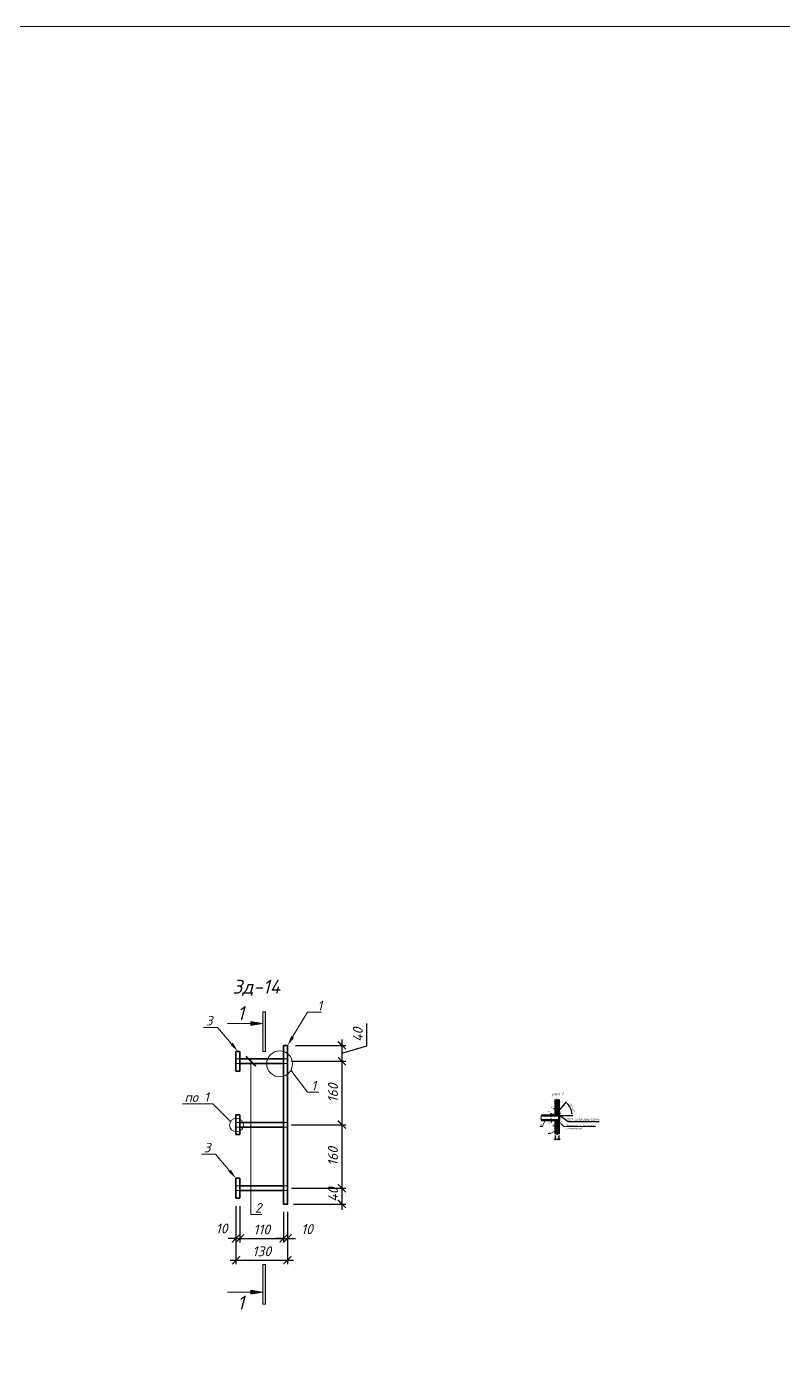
# Model space of a CAD drawing. Header units: millimetres. Extents: x 228418 to 313939, y -168000 to -150000.
# Drawn here: x 235349 to 237257, y -153340 to -150000 of the extents above; entities that cross this region are included whole.
import ezdxf
from ezdxf import colors
from ezdxf.entities.mleader import LeaderData, LeaderLine
from ezdxf.enums import TextEntityAlignment as Align
from ezdxf.math import Vec2, Vec3

# ---------------------------------------------------------------- set-up
doc = ezdxf.new("R2010")
doc.units = ezdxf.units.MM
doc.layers.get('0').update_dxf_attribs({"lineweight": 5})
doc.layers.get('Defpoints').update_dxf_attribs({"color": 1, "lineweight": 0})
for name, color, linetype, lineweight in [('#Dimensions', 7, 'Continuous', 9), ('k_ Арм. Каркасы', 1, 'Continuous', 35), ('k_ Арматура', 3, 'Continuous', 50), ('k_ Размеры', 7, 'Continuous', 15), ('k_ Штриховка', 8, 'Continuous', 5), ('к_Сварка', 132, 'Continuous', 30)]:
    doc.layers.add(name, color=color, linetype=linetype, lineweight=lineweight)
doc.styles.get("Standard").update_dxf_attribs({"font": 'isocpeur.ttf'})
doc.styles.add('STEP PR', font='isocpeui.ttf')
doc.dimstyles.new('100!', dxfattribs={"dimscale": 100, "dimtxt": 2.5, "dimasz": 2, "dimexe": 1, "dimexo": 2, "dimgap": 0.7, "dimtad": 1, "dimdec": 4, "dimlfac": -1, "dimdsep": 46, "dimtxsty": 'Standard', "dimblk": 'ARCHTICK', "dimcen": 2, "dimdle": 1, "dimclrt": 1, "dimadec": 4, "dimazin": 0, "dimtfac": 1, "dimtdec": 4, "dimtofl": 0, "dimtmove": 1, "dimatfit": 3, "dimfxl": 1, "dimtolj": 1, "dimtzin": 0, "dimarcsym": 0})
doc.dimstyles.new('STEP PR', dxfattribs={"dimscale": 10, "dimtxt": 2.5, "dimasz": 2, "dimexe": 1, "dimexo": 2, "dimgap": 1, "dimtad": 1, "dimdec": 4, "dimlfac": -1, "dimtxsty": 'STEP PR', "dimblk": 'ARCHTICK', "dimcen": 2, "dimdle": 1.5, "dimclrt": 1, "dimadec": 0, "dimazin": 0, "dimtfac": 1, "dimtdec": 4, "dimtmove": 1, "dimatfit": 3, "dimldrblk": 'DOTSMALL', "dimfxl": 1, "dimtolj": 1, "dimtzin": 0, "dimarcsym": 0})

# ---------------------------------------------------------------- blocks, each defined once
blk = doc.blocks.new('_None')
blk = doc.blocks.new('_ArchTick')
at = {"color": 0, "linetype": 'ByBlock', "const_width": 0.15}
blk.add_lwpolyline([(-0.5, -0.5), (0.5, 0.5)], dxfattribs=at)
blk = doc.blocks.new('*D21')
at = {"color": 0, "lineweight": -2, "transparency": 16777216}
for p, q in [((236681, -152728.9), (236677, -152728.9)), ((236681, -152739.1), (236681, -152726.9)), ((236681, -152728.9), (236683, -152728.9)), ((236683, -152739.1), (236683, -152726.9)), ((236683, -152728.9), (236687, -152728.9))]:
    blk.add_line(p, q, dxfattribs=at)
at = {"layer": 'Defpoints', "color": 0, "transparency": 16777216}
for p in [(236681, -152743.1), (236683, -152728.9), (236683, -152743.1)]:
    blk.add_point(p, dxfattribs=at)
at = {"color": 0, "lineweight": -2, "transparency": 16777216, "xscale": 4, "yscale": 4, "zscale": 4}
blk.add_blockref('_ArchTick', (236681, -152728.9), dxfattribs=at)
at = {"color": 0, "lineweight": -2, "transparency": 16777216, "xscale": 4, "yscale": 4, "zscale": 4, "rotation": 180}
blk.add_blockref('_ArchTick', (236683, -152728.9), dxfattribs=at)
at = {"color": 1, "transparency": 16777216, "insert": (236672, -152724.1), "char_height": 5, "attachment_point": 5, "style": 'STEP PR'}
blk.add_mtext('\\A1;2', dxfattribs=at)
blk = doc.blocks.new('_DotSmall')
at = {"color": 0, "linetype": 'ByBlock', "const_width": 0.5}
blk.add_lwpolyline([(-0.0625, 0, 1), (0.0625, 0, 1)], format="xyb", close=True, dxfattribs=at)
blk = doc.blocks.new('*D22')
at = {"color": 0, "lineweight": -2, "transparency": 16777216}
for p, q in [((236677, -152743.1), (236669, -152743.1)), ((236677, -152745.1), (236669, -152745.1)), ((236671, -152743.1), (236671, -152739.1)), ((236671, -152743.1), (236671, -152745.1)), ((236671, -152745.1), (236671, -152749.1))]:
    blk.add_line(p, q, dxfattribs=at)
at = {"layer": 'Defpoints', "color": 0, "transparency": 16777216}
for p in [(236671, -152745.1), (236681, -152743.1), (236681, -152745.1)]:
    blk.add_point(p, dxfattribs=at)
at = {"color": 0, "lineweight": -2, "transparency": 16777216, "xscale": 4, "yscale": 4, "zscale": 4}
for p, rotation in [((236671, -152743.1), 270), ((236671, -152745.1), 90)]:
    blk.add_blockref('_ArchTick', p, dxfattribs=dict(at, rotation=rotation))
at = {"color": 1, "transparency": 16777216, "insert": (236665.9, -152736.4), "char_height": 5, "attachment_point": 5, "rotation": 90, "style": 'STEP PR'}
blk.add_mtext('\\A1;2', dxfattribs=at)
blk = doc.blocks.new('*D23')
at = {"color": 0, "lineweight": -2, "transparency": 16777216}
for p, q in [((236681, -152772.6), (236677, -152772.6)), ((236681, -152763.1), (236681, -152774.6)), ((236681, -152772.6), (236683, -152772.6)), ((236683, -152768.6), (236683, -152770.6)), ((236683, -152772.6), (236687, -152772.6))]:
    blk.add_line(p, q, dxfattribs=at)
at = {"layer": 'Defpoints', "color": 0, "transparency": 16777216}
for p in [(236681, -152759.1), (236683, -152772.6), (236683, -152772.6)]:
    blk.add_point(p, dxfattribs=at)
at = {"color": 0, "lineweight": -2, "transparency": 16777216, "xscale": 4, "yscale": 4, "zscale": 4}
blk.add_blockref('_ArchTick', (236681, -152772.6), dxfattribs=at)
at = {"color": 0, "lineweight": -2, "transparency": 16777216, "xscale": 4, "yscale": 4, "zscale": 4, "rotation": 180}
blk.add_blockref('_ArchTick', (236683, -152772.6), dxfattribs=at)
at = {"color": 1, "transparency": 16777216, "insert": (236675.7, -152768.2), "char_height": 5, "attachment_point": 5, "style": 'STEP PR'}
blk.add_mtext('\\A1;2', dxfattribs=at)
blk = doc.blocks.new('*D24')
at = {"color": 0, "lineweight": -2, "transparency": 16777216}
for p, q in [((236671, -152757.1), (236671, -152753.1)), ((236677, -152757.1), (236669, -152757.1)), ((236677, -152759.1), (236669, -152759.1)), ((236671, -152757.1), (236671, -152759.1)), ((236671, -152759.1), (236671, -152763.1))]:
    blk.add_line(p, q, dxfattribs=at)
at = {"layer": 'Defpoints', "color": 0, "transparency": 16777216}
for p in [(236671, -152759.1), (236681, -152757.1), (236681, -152759.1)]:
    blk.add_point(p, dxfattribs=at)
at = {"color": 0, "lineweight": -2, "transparency": 16777216, "xscale": 4, "yscale": 4, "zscale": 4}
for p, rotation in [((236671, -152757.1), 270), ((236671, -152759.1), 90)]:
    blk.add_blockref('_ArchTick', p, dxfattribs=dict(at, rotation=rotation))
at = {"color": 1, "transparency": 16777216, "insert": (236666.2, -152765.5), "char_height": 5, "attachment_point": 5, "rotation": 90, "style": 'STEP PR'}
blk.add_mtext('\\A1;2', dxfattribs=at)
blk = doc.blocks.new('*D25')
at = {"color": 0, "lineweight": -2, "transparency": 16777216}
for p, q in [((236693.6, -152730.5), (236710, -152711)), ((236695, -152745.1), (236725.9, -152745.1))]:
    blk.add_line(p, q, dxfattribs=at)
blk.add_arc((236681.4, -152745.1), 42.5, 5.3892, 44.6108, dxfattribs=at)
at = {"color": 0, "transparency": 16777216}
for points in [[(236711.2, -152715.7), (236712.1, -152714.8), (236708.7, -152712.5)], [(236724.4, -152741.1), (236723, -152741.2), (236723.9, -152745.1)]]:
    blk.add_solid(points, dxfattribs=at)
at = {"layer": 'Defpoints', "color": 0, "transparency": 16777216}
for p in [(236647.1, -152745.1), (236683, -152743.1), (236691, -152733.6), (236691, -152745.1), (236722.1, -152732.9)]:
    blk.add_point(p, dxfattribs=at)
at = {"color": 1, "transparency": 16777216, "insert": (236724, -152725.2), "char_height": 5, "attachment_point": 5, "rotation": 295, "style": 'STEP PR'}
blk.add_mtext('\\A1;50° ±5°', dxfattribs=at)
blk = doc.blocks.new('*U30')
at = {"color": 0, "linetype": 'ByBlock', "lineweight": -2}
for p, q in [((2.75, 0), (3.0625, 1.25)), ((3.0625, 1.25), (3.6875, -1.25)), ((2.75, 0), (0, 0)), ((3.6875, -1.25), (4, 0)), ((6.75, 0), (4, 0))]:
    blk.add_line(p, q, dxfattribs=at)
blk = doc.blocks.new('*U28')
at = {"color": 0, "linetype": 'ByBlock', "lineweight": -2}
for p, q in [((2.75, 0), (3.0625, 1.25)), ((3.0625, 1.25), (3.6875, -1.25)), ((2.75, 0), (0, 0)), ((3.6875, -1.25), (4, 0)), ((6.75, 0), (4, 0))]:
    blk.add_line(p, q, dxfattribs=at)
blk = doc.blocks.new('*D29')
at = {"color": 0, "lineweight": -2, "transparency": 16777216}
for p, q in [((236678, -152805.2), (236694, -152805.2)), ((236681, -152795.9), (236681, -152807.2)), ((236691, -152795.9), (236691, -152807.2))]:
    blk.add_line(p, q, dxfattribs=at)
at = {"layer": 'Defpoints', "color": 0, "transparency": 16777216}
for p in [(236681, -152791.9), (236691, -152791.9), (236691, -152805.2)]:
    blk.add_point(p, dxfattribs=at)
at = {"color": 0, "lineweight": -2, "transparency": 16777216, "xscale": 4, "yscale": 4, "zscale": 4, "rotation": 180}
blk.add_blockref('_ArchTick', (236681, -152805.2), dxfattribs=at)
at = {"color": 0, "lineweight": -2, "transparency": 16777216, "xscale": 4, "yscale": 4, "zscale": 4}
blk.add_blockref('_ArchTick', (236691, -152805.2), dxfattribs=at)
at = {"color": 1, "transparency": 16777216, "insert": (236686, -152800.7), "char_height": 5, "attachment_point": 5, "style": 'STEP PR'}
blk.add_mtext('\\A1;10', dxfattribs=at)
blk = doc.blocks.new('*D39')
at = {"color": 0, "lineweight": -2, "transparency": 16777216}
for p, q in [((235877, -152973.6), (235877, -153065.2)), ((235887, -152973.6), (235887, -153065.2)), ((235877, -153055.2), (235857, -153055.2)), ((235877, -153055.2), (235887, -153055.2)), ((235887, -153055.2), (235907, -153055.2))]:
    blk.add_line(p, q, dxfattribs=at)
at = {"layer": 'Defpoints', "color": 0, "transparency": 16777216}
for p in [(235877, -152953.6), (235887, -152953.6), (235887, -153055.2)]:
    blk.add_point(p, dxfattribs=at)
at = {"color": 0, "lineweight": -2, "transparency": 16777216, "xscale": 20, "yscale": 20, "zscale": 20}
blk.add_blockref('_ArchTick', (235877, -153055.2), dxfattribs=at)
at = {"color": 0, "lineweight": -2, "transparency": 16777216, "xscale": 20, "yscale": 20, "zscale": 20, "rotation": 180}
blk.add_blockref('_ArchTick', (235887, -153055.2), dxfattribs=at)
at = {"color": 1, "transparency": 16777216, "insert": (235840.9, -153030.3), "char_height": 25, "attachment_point": 5, "style": 'STEP PR'}
blk.add_mtext('\\A1;10', dxfattribs=at)
blk = doc.blocks.new('*D40')
at = {"color": 0, "lineweight": -2, "transparency": 16777216}
for p, q in [((235887, -152973.6), (235887, -153065.2)), ((235997, -152988.6), (235997, -153065.2)), ((235872, -153055.2), (236012, -153055.2))]:
    blk.add_line(p, q, dxfattribs=at)
at = {"layer": 'Defpoints', "color": 0, "transparency": 16777216}
for p in [(235887, -152953.6), (235997, -152968.6), (235997, -153055.2)]:
    blk.add_point(p, dxfattribs=at)
at = {"color": 0, "lineweight": -2, "transparency": 16777216, "xscale": 20, "yscale": 20, "zscale": 20, "rotation": 180}
blk.add_blockref('_ArchTick', (235887, -153055.2), dxfattribs=at)
at = {"color": 0, "lineweight": -2, "transparency": 16777216, "xscale": 20, "yscale": 20, "zscale": 20}
blk.add_blockref('_ArchTick', (235997, -153055.2), dxfattribs=at)
at = {"color": 1, "transparency": 16777216, "insert": (235942, -153032.7), "char_height": 25, "attachment_point": 5, "style": 'STEP PR'}
blk.add_mtext('\\A1;110', dxfattribs=at)
blk = doc.blocks.new('*D41')
at = {"color": 0, "lineweight": -2, "transparency": 16777216}
for p, q in [((235997, -152988.6), (235997, -153065.2)), ((236007, -152988.6), (236007, -153065.2)), ((235997, -153055.2), (235977, -153055.2)), ((235997, -153055.2), (236007, -153055.2)), ((236007, -153055.2), (236027, -153055.2))]:
    blk.add_line(p, q, dxfattribs=at)
at = {"layer": 'Defpoints', "color": 0, "transparency": 16777216}
for p in [(235997, -152968.6), (236007, -152968.6), (236007, -153055.2)]:
    blk.add_point(p, dxfattribs=at)
at = {"color": 0, "lineweight": -2, "transparency": 16777216, "xscale": 20, "yscale": 20, "zscale": 20}
blk.add_blockref('_ArchTick', (235997, -153055.2), dxfattribs=at)
at = {"color": 0, "lineweight": -2, "transparency": 16777216, "xscale": 20, "yscale": 20, "zscale": 20, "rotation": 180}
blk.add_blockref('_ArchTick', (236007, -153055.2), dxfattribs=at)
at = {"color": 1, "transparency": 16777216, "insert": (236056, -153031.7), "char_height": 25, "attachment_point": 5, "style": 'STEP PR'}
blk.add_mtext('\\A1;10', dxfattribs=at)
blk = doc.blocks.new('*D42')
at = {"color": 0, "lineweight": -2, "transparency": 16777216}
for p, q in [((236206.4, -152569.9), (236206.4, -152513.7)), ((236027, -152568.6), (236153.9, -152568.6)), ((236143.9, -152553.6), (236143.9, -152623.6)), ((236143.9, -152588.6), (236206.4, -152569.9)), ((236017, -152608.6), (236153.9, -152608.6))]:
    blk.add_line(p, q, dxfattribs=at)
at = {"layer": 'Defpoints', "color": 0, "transparency": 16777216}
for p in [(236007, -152568.6), (235997, -152608.6), (236143.9, -152608.6)]:
    blk.add_point(p, dxfattribs=at)
at = {"color": 0, "lineweight": -2, "transparency": 16777216, "xscale": 20, "yscale": 20, "zscale": 20}
for p, rotation in [((236143.9, -152568.6), 90), ((236143.9, -152608.6), 270)]:
    blk.add_blockref('_ArchTick', p, dxfattribs=dict(at, rotation=rotation))
at = {"color": 1, "transparency": 16777216, "insert": (236183.9, -152541.8), "char_height": 25, "attachment_point": 5, "rotation": 90, "style": 'STEP PR'}
blk.add_mtext('\\A1;40', dxfattribs=at)
blk = doc.blocks.new('*D43')
at = {"color": 0, "lineweight": -2, "transparency": 16777216}
for p, q in [((236017, -152608.6), (236153.9, -152608.6)), ((236143.9, -152593.6), (236143.9, -152783.6)), ((236017, -152768.6), (236153.9, -152768.6))]:
    blk.add_line(p, q, dxfattribs=at)
at = {"layer": 'Defpoints', "color": 0, "transparency": 16777216}
for p in [(235997, -152608.6), (235997, -152768.6), (236143.9, -152768.6)]:
    blk.add_point(p, dxfattribs=at)
at = {"color": 0, "lineweight": -2, "transparency": 16777216, "xscale": 20, "yscale": 20, "zscale": 20}
for p, rotation in [((236143.9, -152608.6), 90), ((236143.9, -152768.6), 270)]:
    blk.add_blockref('_ArchTick', p, dxfattribs=dict(at, rotation=rotation))
at = {"color": 1, "transparency": 16777216, "insert": (236121.4, -152688.6), "char_height": 25, "attachment_point": 5, "rotation": 90, "style": 'STEP PR'}
blk.add_mtext('\\A1;160', dxfattribs=at)
blk = doc.blocks.new('*D44')
at = {"color": 0, "lineweight": -2, "transparency": 16777216}
for p, q in [((236017, -152768.6), (236153.9, -152768.6)), ((236143.9, -152753.6), (236143.9, -152943.6)), ((236017, -152928.6), (236153.9, -152928.6))]:
    blk.add_line(p, q, dxfattribs=at)
at = {"layer": 'Defpoints', "color": 0, "transparency": 16777216}
for p in [(235997, -152768.6), (235997, -152928.6), (236143.9, -152928.6)]:
    blk.add_point(p, dxfattribs=at)
at = {"color": 0, "lineweight": -2, "transparency": 16777216, "xscale": 20, "yscale": 20, "zscale": 20}
for p, rotation in [((236143.9, -152768.6), 90), ((236143.9, -152928.6), 270)]:
    blk.add_blockref('_ArchTick', p, dxfattribs=dict(at, rotation=rotation))
at = {"color": 1, "transparency": 16777216, "insert": (236121.4, -152848.6), "char_height": 25, "attachment_point": 5, "rotation": 90, "style": 'STEP PR'}
blk.add_mtext('\\A1;160', dxfattribs=at)
blk = doc.blocks.new('*D45')
at = {"color": 0, "lineweight": -2, "transparency": 16777216}
for p, q in [((236143.9, -152913.6), (236143.9, -152983.6)), ((236017, -152928.6), (236153.9, -152928.6)), ((236022, -152968.6), (236153.9, -152968.6))]:
    blk.add_line(p, q, dxfattribs=at)
at = {"layer": 'Defpoints', "color": 0, "transparency": 16777216}
for p in [(235997, -152928.6), (236002, -152968.6), (236143.9, -152968.6)]:
    blk.add_point(p, dxfattribs=at)
at = {"color": 0, "lineweight": -2, "transparency": 16777216, "xscale": 20, "yscale": 20, "zscale": 20}
for p, rotation in [((236143.9, -152928.6), 90), ((236143.9, -152968.6), 270)]:
    blk.add_blockref('_ArchTick', p, dxfattribs=dict(at, rotation=rotation))
at = {"color": 1, "transparency": 16777216, "insert": (236121.4, -152944.8), "char_height": 25, "attachment_point": 5, "rotation": 90, "style": 'STEP PR'}
blk.add_mtext('\\A1;40', dxfattribs=at)
blk = doc.blocks.new('*D46')
at = {"color": 0, "lineweight": -2, "transparency": 16777216}
for p, q in [((235877, -152973.6), (235877, -153120.2)), ((236007, -152988.6), (236007, -153120.2)), ((235862, -153110.2), (236022, -153110.2))]:
    blk.add_line(p, q, dxfattribs=at)
at = {"layer": 'Defpoints', "color": 0, "transparency": 16777216}
for p in [(235877, -152953.6), (236007, -152968.6), (236007, -153110.2)]:
    blk.add_point(p, dxfattribs=at)
at = {"color": 0, "lineweight": -2, "transparency": 16777216, "xscale": 20, "yscale": 20, "zscale": 20, "rotation": 180}
blk.add_blockref('_ArchTick', (235877, -153110.2), dxfattribs=at)
at = {"color": 0, "lineweight": -2, "transparency": 16777216, "xscale": 20, "yscale": 20, "zscale": 20}
blk.add_blockref('_ArchTick', (236007, -153110.2), dxfattribs=at)
at = {"color": 1, "transparency": 16777216, "insert": (235942, -153087.7), "char_height": 25, "attachment_point": 5, "style": 'STEP PR'}
blk.add_mtext('\\A1;130', dxfattribs=at)
blk = doc.blocks.new('Разрез')
at = {"linetype": 'ByBlock', "ltscale": 100}
h = blk.add_hatch(color=256, dxfattribs=at)
h.dxf.hatch_style = 1
h.paths.add_polyline_path([(-335, 750), (-335, 700), (-335, 650), (-35, 700)])
h = blk.add_hatch(color=256, dxfattribs=at)
h.dxf.hatch_style = 1
h.paths.add_polyline_path([(-35, 0), (35, 0), (35, 1000), (-35, 1000)])
for p, q in [((-335, 750), (-335, 700)), ((-35, 700), (-335, 750)), ((-35, 700), (-335, 650)), ((-335, 650), (-335, 700)), ((35, 1000), (-35, 1000)), ((-35, 1000), (-35, 0)), ((35, 0), (35, 1000)), ((-35, 0), (35, 0))]:
    blk.add_line(p, q, dxfattribs=at)
at = {"linetype": 'ByBlock', "ltscale": 100, "extrusion": (0, 1, 0), "elevation": 700}
blk.add_lwpolyline([(925, 0), (335, 0)], dxfattribs=at)
at = {"ltscale": 100, "style": 'STEP PR'}
blk.add_attdef('Nv', text='', height=350, dxfattribs=at).set_placement((-503, 790), align=Align.RIGHT)
blk = doc.blocks.new('*U49')
at = {"linetype": 'ByBlock', "ltscale": 100}
h = blk.add_hatch(color=256, dxfattribs=at)
h.dxf.hatch_style = 1
h.paths.add_polyline_path([(-35, -1000), (35, -1000), (35, 0), (-35, 0)])
h = blk.add_hatch(color=256, dxfattribs=at)
h.dxf.hatch_style = 1
h.paths.add_polyline_path([(-335, -750), (-335, -700), (-335, -650), (-35, -700)])
for p, q in [((-35, -1000), (-35, 0)), ((-35, 0), (35, 0)), ((35, 0), (35, -1000)), ((-35, -700), (-335, -650)), ((-335, -650), (-335, -700)), ((-335, -750), (-335, -700)), ((-35, -700), (-335, -750)), ((35, -1000), (-35, -1000))]:
    blk.add_line(p, q, dxfattribs=at)
at = {"linetype": 'ByBlock', "ltscale": 100, "extrusion": (0, -1, 0), "elevation": 700}
blk.add_lwpolyline([(-925, 0), (-335, 0)], dxfattribs=at)
at = {"ltscale": 100, "style": 'STEP PR'}
blk.add_attdef('Nv', text='', height=350, dxfattribs=at).set_placement((-503, -1140), align=Align.RIGHT)

msp = doc.modelspace()

# ---------------------------------------------------------------- hatches: boundary and pattern name
at = {"layer": 'k_ Штриховка', "true_color": 0x6b6b6b}
h = msp.add_hatch(dxfattribs=at)
h.set_pattern_fill('ANSI31', color=251, scale=0.5)
h.paths.add_polyline_path([(236691.03962, -152705.46515), (236687.28962, -152705.46515), (236686.66462, -152707.96515), (236685.41462, -152702.96515), (236684.78962, -152705.46515), (236681.03962, -152705.46515), (236681.03962, -152743.13109), (236683.03962, -152743.13109), (236691.03962, -152733.59707)])
h.paths.add_polyline_path([(236691.03962, -152768.66512), (236683.03962, -152759.13109), (236681.03962, -152759.13109), (236681.03962, -152791.88592), (236684.78962, -152791.88592), (236685.41462, -152789.38592), (236686.66462, -152794.38592), (236687.28962, -152791.88592), (236691.03962, -152791.88592)])
h = msp.add_hatch(dxfattribs=at)
h.set_pattern_fill('DOTS', color=251, scale=0.5)
edge = h.paths.add_edge_path()
edge.add_spline(control_points=[(236691.03962, -152745.13109), (236691.90776, -152743.27078), (236693.69466, -152739.44164), (236691.9412, -152735.58171), (236691.03962, -152733.59707)], knot_values=[0, 0, 0, 0, 5.8614669012, 12.0647765025, 12.0647765025, 12.0647765025, 12.0647765025], degree=3, periodic=0)
edge.add_line((236691.03962, -152733.59707), (236683.03962, -152743.13109))
edge.add_line((236683.03962, -152743.13109), (236683.03962, -152745.13109))
edge.add_line((236683.03962, -152745.13109), (236691.03962, -152745.13109))
edge = h.paths.add_edge_path()
edge.add_spline(control_points=[(236691.03962, -152768.66512), (236691.9412, -152766.68048), (236693.69466, -152762.82055), (236691.90776, -152758.99141), (236691.03962, -152757.13109)], knot_values=[0, 0, 0, 0, 6.2033096013, 12.0647765025, 12.0647765025, 12.0647765025, 12.0647765025], degree=3, periodic=0)
edge.add_line((236691.03962, -152757.13109), (236683.03962, -152757.13109))
edge.add_line((236683.03962, -152757.13109), (236683.03962, -152759.13109))
edge.add_line((236683.03962, -152759.13109), (236691.03962, -152768.66512))

# ---------------------------------------------------------------- linework, layer by layer
msp.add_lwpolyline([(228417.55958, -168000), (254417.55958, -168000), (254417.55958, -150000), (228417.55958, -150000)], close=True)
for points in [[(235887.04174, -152602.63545), (235877.04174, -152602.63545)], [(235887.04174, -152614.63545), (235877.04174, -152614.63545)], [(235997.04174, -152602.63545), (236007.04174, -152602.63545)], [(235997.04174, -152614.63545), (236007.04174, -152614.63545)], [(236681.03962, -152743.13109), (236681.03962, -152745.13109)], [(235887.04174, -152762.63545), (235877.04174, -152762.63545)], [(235887.04174, -152774.63545), (235877.04174, -152774.63545)], [(235997.04174, -152762.63545), (236007.04174, -152762.63545)], [(235997.04174, -152774.63545), (236007.04174, -152774.63545)], [(236681.03962, -152757.13109), (236681.03962, -152759.13109)], [(235887.04174, -152922.63545), (235877.04174, -152922.63545)], [(235887.04174, -152934.63545), (235877.04174, -152934.63545)], [(235997.04174, -152922.63545), (236007.04174, -152922.63545)], [(235997.04174, -152934.63545), (236007.04174, -152934.63545)]]:
    msp.add_lwpolyline(points)
for points, knots in [([(236645.99835, -152751.20804), (236645.22289, -152752.37999), (236644.72484, -152754.33688), (236645.6458, -152755.6832), (236646.01356, -152757.20288), (236646.01334, -152757.22797)], [0, 0, 0, 0, 3.6201016644, 6.4324577887, 6.5076108841, 6.5076108841, 6.5076108841, 6.5076108841]), ([(236647.07577, -152745.13109), (236646.33171, -152746.50183), (236644.90606, -152749.12821), (236646.62612, -152752.47031), (236647.53603, -152754.5806), (236646.22221, -152757.15891), (236646.01334, -152757.15281)], [0, 0, 0, 0, 4.282091908, 8.204614529, 12.4310550672, 13.0216912554, 13.0216912554, 13.0216912554, 13.0216912554])]:
    msp.add_open_spline(points, degree=3, knots=knots)
at = {"layer": 'k_ Арм. Каркасы'}
for points in [[(235877.04174, -152583.63545), (235877.04174, -152633.63545)], [(235877.04174, -152583.63545), (235887.04174, -152583.63545)], [(235887.04174, -152633.63545), (235887.04174, -152583.63545)], [(235887.04174, -152602.63545), (235997.04174, -152602.63545)], [(235887.04174, -152614.63545), (235997.04174, -152614.63545)], [(235877.04174, -152633.63545), (235887.04174, -152633.63545)], [(236681.03962, -152705.46515), (236681.03962, -152743.13109)], [(236691.03962, -152733.59707), (236691.03962, -152705.46515)], [(235877.04174, -152743.63545), (235877.04174, -152793.63545)], [(235877.04174, -152743.63545), (235887.04174, -152743.63545)], [(235887.04174, -152793.63545), (235887.04174, -152743.63545)], [(236681.03962, -152743.13109), (236683.03962, -152743.13109)], [(236683.03962, -152743.13109), (236691.03962, -152733.59707)], [(235887.04174, -152762.63545), (235997.04174, -152762.63545)], [(235887.04174, -152774.63545), (235997.04174, -152774.63545)], [(236681.03962, -152759.13109), (236683.03962, -152759.13109)], [(236681.03962, -152759.13109), (236681.03962, -152791.88592)], [(236683.03962, -152759.13109), (236691.03962, -152768.66512)], [(236691.03962, -152791.88592), (236691.03962, -152768.66512)], [(235877.04174, -152793.63545), (235887.04174, -152793.63545)], [(235877.04174, -152903.63545), (235877.04174, -152953.63545)], [(235877.04174, -152903.63545), (235887.04174, -152903.63545)], [(235887.04174, -152953.63545), (235887.04174, -152903.63545)], [(235877.04174, -152953.63545), (235887.04174, -152953.63545)], [(235887.04174, -152922.63545), (235997.04174, -152922.63545)], [(235887.04174, -152934.63545), (235997.04174, -152934.63545)]]:
    msp.add_lwpolyline(points, dxfattribs=at)
msp.add_lwpolyline([(235997.04174, -152568.63545), (235997.04174, -152968.63545), (236007.04174, -152968.63545), (236007.04174, -152568.63545), (235997.04174, -152568.63545)], close=True, dxfattribs=at)
at = {"layer": 'k_ Арматура'}
for points in [[(236647.07577, -152745.13109), (236691.03962, -152745.13109)], [(236691.03962, -152745.13109), (236691.03962, -152757.13109)], [(236646.11284, -152757.13109), (236691.03962, -152757.13109)]]:
    msp.add_lwpolyline(points, dxfattribs=at)
at = {"layer": 'k_ Размеры'}
for centre, radius in [((235987.04174, -152615.09414), 32.63076), ((235878.33288, -152769.35355), 17.29483)]:
    msp.add_circle(centre, radius, dxfattribs=at)
at = {"layer": 'к_Сварка'}
for points in [[(236683.03962, -152743.13109), (236683.03962, -152745.13109)], [(236683.03962, -152759.13109), (236683.03962, -152757.13109)]]:
    msp.add_lwpolyline(points, dxfattribs=at)
for points in [[(236691.03962, -152733.59707), (236692.80838, -152739.54287), (236691.03962, -152745.13109)], [(236691.03962, -152768.66512), (236692.80838, -152762.71932), (236691.03962, -152757.13109)]]:
    msp.add_spline(points, degree=3, dxfattribs=at)

# ---------------------------------------------------------------- block references
at = {"xscale": 0.1, "yscale": 0.1, "zscale": 0.1}
for name, p in [('Разрез', (235947.95843, -152583.64992)), ('*U49', (235947.95843, -153120.64238))]:
    msp.add_blockref(name, p, dxfattribs=at).add_auto_attribs({'Nv': '1'})
at = {"xscale": 2, "yscale": 2, "zscale": 2}
for name, p in [('*U30', (236679.28962, -152705.46515)), ('*U28', (236679.28962, -152791.88592))]:
    msp.add_blockref(name, p, dxfattribs=at)

# ---------------------------------------------------------------- texts
at = {"layer": '#Dimensions', "lineweight": 13, "insert": (236751.00697, -152755.90223), "char_height": 5, "width": 94.8739161, "attachment_point": 5, "style": 'STEP PR'}
msp.add_mtext('ГОСТ 14098-2014-T12-Рз ', dxfattribs=at)
at = {"color": 1, "insert": (236687.26493, -152692.25695), "char_height": 7, "attachment_point": 5, "style": 'STEP PR'}
msp.add_mtext('\\A1;узел 1', dxfattribs=at)
at = {"layer": 'k_ Размеры', "insert": (235928.23172, -152423.46215), "char_height": 35, "attachment_point": 5, "style": 'STEP PR'}
msp.add_mtext('{\\fISOCPEUR|b1|i1|c204|p34;Зд-14}', dxfattribs=at)

# ---------------------------------------------------------------- dimensions: what is measured, and where the dimension line sits
for base, p1, p2, picture, middle in [((236143.90734, -152608.63545), (236007.04174, -152568.63545), (235997.04174, -152608.63545), '*D42', (236183.90734, -152559.88545)), ((236143.90734, -152768.63545), (235997.04174, -152608.63545), (235997.04174, -152768.63545), '*D43', (236121.40734, -152688.63545)), ((236143.90734, -152928.63545), (235997.04174, -152768.63545), (235997.04174, -152928.63545), '*D44', (236121.40734, -152848.63545))]:
    dim = msp.add_linear_dim(base=base, p1=p1, p2=p2, angle=90, dimstyle='STEP PR')
    dim.commit()
    dim.dimension.update_dxf_attribs({"geometry": picture, "text_midpoint": middle})
dim = msp.add_angular_dim_2l(base=(236722.11609, -152732.92995), line1=((236647.07577, -152745.13109), (236691.03962, -152745.13109)), line2=((236683.03962, -152743.13109), (236691.03962, -152733.59707)), text='<> ±5°', dimstyle='STEP PR', override={"dimscale": 2, "dimsah": 1})
dim.commit()
dim.dimension.update_dxf_attribs({"geometry": '*D25', "text_midpoint": (236723.99755, -152725.24954)})
for base, p1, p2, picture, middle in [((236670.95531, -152745.13109), (236681.03962, -152743.13109), (236681.03962, -152745.13109), '*D22', (236670.41516, -152736.36108)), ((236670.95531, -152759.13109), (236681.03962, -152757.13109), (236681.03962, -152759.13109), '*D24', (236670.71684, -152765.50316))]:
    dim = msp.add_linear_dim(base=base, p1=p1, p2=p2, angle=90, dimstyle='STEP PR', override={"dimscale": 2})
    dim.commit()
    dim.dimension.update_dxf_attribs({"geometry": picture, "text_midpoint": middle, "dimtype": 160})
for base, p1, p2, picture, middle in [((236683.03962, -152728.89185), (236681.03962, -152743.13109), (236683.03962, -152743.13109), '*D21', (236671.97422, -152728.61752)), ((236683.03962, -152772.60281), (236681.03962, -152759.13109), (236683.03962, -152772.60281), '*D23', (236675.71477, -152772.7126))]:
    dim = msp.add_linear_dim(base=base, p1=p1, p2=p2, dimstyle='STEP PR', override={"dimscale": 2})
    dim.commit()
    dim.dimension.update_dxf_attribs({"geometry": picture, "text_midpoint": middle, "dimtype": 160})
dim = msp.add_linear_dim(base=(236691.03962, -152805.16847), p1=(236681.03962, -152791.88592), p2=(236691.03962, -152791.88592), dimstyle='STEP PR', override={"dimscale": 2})
dim.commit()
dim.dimension.update_dxf_attribs({"geometry": '*D29', "text_midpoint": (236686.03962, -152800.66847)})
dim = msp.add_linear_dim(base=(236143.90734, -152968.63545), p1=(235997.04174, -152928.63545), p2=(236002.04174, -152968.63545), angle=90, dimstyle='STEP PR')
dim.commit()
dim.dimension.update_dxf_attribs({"geometry": '*D45', "text_midpoint": (236143.90734, -152944.81738), "dimtype": 160})
for base, p1, p2, picture, middle in [((235887.04174, -153055.23377), (235877.04174, -152953.63545), (235887.04174, -152953.63545), '*D39', (235840.93238, -153052.78175)), ((236007.04174, -153055.23377), (235997.04174, -152968.63545), (236007.04174, -152968.63545), '*D41', (236056.03846, -153054.18164))]:
    dim = msp.add_linear_dim(base=base, p1=p1, p2=p2, dimstyle='STEP PR')
    dim.commit()
    dim.dimension.update_dxf_attribs({"geometry": picture, "text_midpoint": middle, "dimtype": 160})
for base, p1, p2, picture, middle in [((236007.04174, -153110.19045), (235877.04174, -152953.63545), (236007.04174, -152968.63545), '*D46', (235942.04174, -153087.69045)), ((235997.04174, -153055.23377), (235887.04174, -152953.63545), (235997.04174, -152968.63545), '*D40', (235942.04174, -153032.73377))]:
    dim = msp.add_linear_dim(base=base, p1=p1, p2=p2, dimstyle='STEP PR')
    dim.commit()
    dim.dimension.update_dxf_attribs({"geometry": picture, "text_midpoint": middle})

# ---------------------------------------------------------------- leaders
at = {"layer": '#Dimensions', "lineweight": 13}
msp.add_leader([(236691.81906, -152743.40794), (236714.35112, -152760.75513), (236792.47217, -152760.75513)], dimstyle='100!', override={"dimscale": 2, "dimasz": 3, "dimrnd": 5}, dxfattribs=at)
ml = msp.add_multileader_mtext('Standard', dxfattribs=at)
ml.set_content('\\A1;2', color=256, style='STEP PR')
ml.set_leader_properties(color=256, linetype='ByLayer', lineweight=-1)
ml.build(insert=Vec2(0, 0))
ml.multileader.update_dxf_attribs({"text_left_attachment_type": 6, "text_right_attachment_type": 6, "dogleg_length": 0, "arrow_head_size": 5, "scale": 0.02})
ctx = ml.context
ctx.base_point, ctx.scale, ctx.char_height, ctx.arrow_head_size, ctx.plane_origin = Vec3(236641.51218, -152772.68859), 0.02, 4.8, 5, Vec3(244676.43078, -160435.17362)
ctx.left_attachment, ctx.right_attachment = 6, 6
notes = []
notes.append((ctx, [(1, (1, 1, 0), (236648.91946, -152772.68859), (-1, 0), 0, [(1, [(236656.65116, -152757.13109)], 0, [])])]))
ctx.mtext.insert, ctx.mtext.rotation, ctx.mtext.flow_direction = Vec3(236643.51218, -152766.92859), 6.2831853072, 5
ml = msp.add_multileader_mtext('Standard', dxfattribs=at)
ml.set_content('\\A1;1', color=256, style='STEP PR')
ml.set_leader_properties(color=256, linetype='ByLayer', lineweight=-1)
ml.build(insert=Vec2(0, 0))
ml.multileader.update_dxf_attribs({"text_left_attachment_type": 6, "text_right_attachment_type": 6, "dogleg_length": 0, "arrow_head_size": 5, "scale": 0.02})
ctx = ml.context
ctx.base_point, ctx.scale, ctx.char_height, ctx.arrow_head_size, ctx.plane_origin = Vec3(236663.23004, -152790.93983), 0.02, 4.8, 5, Vec3(244696.48319, -160453.42486)
ctx.left_attachment, ctx.right_attachment = 6, 6
notes.append((ctx, [(1, (1, 1, 0), (236668.97186, -152790.93983), (-1, 0), 0, [(1, [(236681.03962, -152783.60587)], 0, [])])]))
ctx.mtext.insert, ctx.mtext.rotation, ctx.mtext.flow_direction = Vec3(236665.23004, -152785.17983), 6.2831853072, 5
ml = msp.add_multileader_mtext('Standard', dxfattribs=at)
ml.set_content('\\A1; Зачищается заподлицо\\P с пластиной', color=256, style='STEP PR')
ml.set_leader_properties(color=256, linetype='ByLayer', lineweight=-1)
ml.build(insert=Vec2(0, 0))
ml.multileader.update_dxf_attribs({"text_left_attachment_type": 6, "text_right_attachment_type": 6, "dogleg_length": 0, "arrow_head_size": 5, "scale": 0.02})
ctx = ml.context
ctx.base_point, ctx.scale, ctx.char_height, ctx.arrow_head_size, ctx.plane_origin = Vec3(236703.00991, -152773.37932), 0.02, 4.8, 5, Vec3(244801.68105, -160429.80014)
ctx.left_attachment, ctx.right_attachment = 6, 6
notes.append((ctx, [(0, (1, 1, 0), (236703.00991, -152773.37932), (1, 0), 0, [(1, [(236692.809, -152762.89436)], 0, [])])]))
ctx.mtext.insert, ctx.mtext.rotation, ctx.mtext.flow_direction = Vec3(236705.00991, -152767.61932), 6.2831853072, 5
at = {"layer": 'k_ Размеры'}
ml = msp.add_multileader_mtext('Standard', dxfattribs=at)
ml.set_content('\\A1; 1', color=256, style='STEP PR')
ml.set_leader_properties(color=256, linetype='ByLayer', lineweight=-1)
ml.build(insert=Vec2(0, 0))
ml.multileader.update_dxf_attribs({"text_left_attachment_type": 6, "text_right_attachment_type": 6, "dogleg_length": 0, "arrow_head_size": 25, "scale": 0.1})
ctx = ml.context
ctx.base_point, ctx.scale, ctx.char_height, ctx.arrow_head_size, ctx.landing_gap_size, ctx.plane_origin = Vec3(236056.95929, -152485.03976), 0.1, 24, 25, 10, Vec3(244054.59427, -160151.87701)
ctx.left_attachment, ctx.right_attachment = 6, 6
notes.append((ctx, [(0, (1, 1, 0), (236056.95929, -152485.03976), (1, 0), 0, [(1, [(236007.04174, -152568.63545)], 0, [])])]))
ctx.mtext.insert, ctx.mtext.rotation, ctx.mtext.flow_direction = Vec3(236066.95929, -152456.23976), 6.2831853072, 5
ml = msp.add_multileader_mtext('Standard', dxfattribs=at)
ml.set_content('\\A1; 3', color=256, style='STEP PR')
ml.set_leader_properties(color=256, linetype='ByLayer', lineweight=-1)
ml.build(insert=Vec2(0, 0))
ml.multileader.update_dxf_attribs({"text_left_attachment_type": 6, "text_right_attachment_type": 6, "dogleg_length": 0, "arrow_head_size": 25, "scale": 0.1})
ctx = ml.context
ctx.base_point, ctx.scale, ctx.char_height, ctx.arrow_head_size, ctx.landing_gap_size, ctx.plane_origin = Vec3(235775.83681, -152523.17551), 0.1, 24, 25, 10, Vec3(243720.91378, -160185.54122)
ctx.left_attachment, ctx.right_attachment = 6, 6
notes.append((ctx, [(1, (1, 1, 0), (235830.61863, -152523.17551), (-1, 0), 0, [(1, [(235882.04174, -152583.63545)], 0, [])])]))
ctx.mtext.insert, ctx.mtext.rotation, ctx.mtext.flow_direction = Vec3(235785.83681, -152494.37551), 6.2831853072, 5
ml = msp.add_multileader_mtext('Standard', dxfattribs=at)
ml.set_content('\\A1;2', color=256, style='STEP PR')
ml.set_leader_properties(color=256, linetype='ByLayer', lineweight=-1)
ml.set_arrow_properties(name='ARCHTICK')
ml.build(insert=Vec2(0, 0))
ml.multileader.update_dxf_attribs({"text_left_attachment_type": 6, "text_right_attachment_type": 6, "dogleg_length": 0, "arrow_head_size": 25, "scale": 0.1})
ctx = ml.context
ctx.base_point, ctx.scale, ctx.char_height, ctx.arrow_head_size, ctx.landing_gap_size, ctx.plane_origin = Vec3(235914.80129, -152994.93554), 0.1, 24, 25, 10, Vec3(242443.52935, -161966.81262)
ctx.left_attachment, ctx.right_attachment = 6, 6
notes.append((ctx, [(0, (1, 1, 0), (235914.80129, -152994.93554), (1, 0), 0, [(0, [(235914.80129, -152608.63545), (235914.80129, -152768.63545), (235914.80129, -152928.63545)], 0, [])])]))
ctx.mtext.insert, ctx.mtext.rotation, ctx.mtext.flow_direction = Vec3(235924.80129, -152966.13554), 6.2831853072, 5
ml = msp.add_multileader_mtext('Standard', dxfattribs=at)
ml.set_content('\\A1;1', color=256, style='STEP PR')
ml.set_leader_properties(color=256, linetype='ByLayer', lineweight=-1)
ml.set_arrow_properties(name='NONE')
ml.build(insert=Vec2(0, 0))
ml.multileader.update_dxf_attribs({"text_left_attachment_type": 6, "text_right_attachment_type": 6, "dogleg_length": 0, "arrow_head_size": 24, "scale": 0.1})
ctx = ml.context
ctx.base_point, ctx.scale, ctx.char_height, ctx.arrow_head_size, ctx.landing_gap_size, ctx.plane_origin = Vec3(236057.04374, -152686.69718), 0.1, 24, 24, 10, Vec3(241611.92312, -165567.55372)
ctx.left_attachment, ctx.right_attachment = 6, 6
notes.append((ctx, [(0, (1, 1, 0), (236057.04374, -152686.69718), (1, 0), 0, [(0, [(236015.62273, -152630.83877)], 0, [])])]))
ctx.mtext.insert, ctx.mtext.rotation, ctx.mtext.flow_direction = Vec3(236067.04374, -152657.89718), 6.2831853072, 5
ml = msp.add_multileader_mtext('Standard', dxfattribs=at)
ml.set_content('\\A1;по 1', color=256, style='STEP PR')
ml.set_leader_properties(color=256, linetype='ByLayer', lineweight=-1)
ml.set_arrow_properties(name='NONE')
ml.build(insert=Vec2(0, 0))
ml.multileader.update_dxf_attribs({"text_left_attachment_type": 6, "text_right_attachment_type": 6, "dogleg_length": 0, "arrow_head_size": 24, "scale": 0.1})
ctx = ml.context
ctx.base_point, ctx.scale, ctx.char_height, ctx.arrow_head_size, ctx.landing_gap_size, ctx.plane_origin = Vec3(235735.63101, -152715.9007), 0.1, 24, 24, 10, Vec3(241240.95264, -165587.38794)
ctx.left_attachment, ctx.right_attachment, ctx.text_align_type = 6, 6, 2
notes.append((ctx, [(1, (1, 1, 0), (235818.50374, -152715.9007), (-1, 0), 0, [(0, [(235863.44123, -152760.55868)], 0, [])])]))
ctx.mtext.insert, ctx.mtext.rotation, ctx.mtext.alignment, ctx.mtext.flow_direction = Vec3(235808.50374, -152687.1007), 6.2831853072, 3, 5
ml = msp.add_multileader_mtext('Standard', dxfattribs=at)
ml.set_content('\\A1; 3', color=256, style='STEP PR')
ml.set_leader_properties(color=256, linetype='ByLayer', lineweight=-1)
ml.build(insert=Vec2(0, 0))
ml.multileader.update_dxf_attribs({"text_left_attachment_type": 6, "text_right_attachment_type": 6, "dogleg_length": 0, "arrow_head_size": 25, "scale": 0.1})
ctx = ml.context
ctx.base_point, ctx.scale, ctx.char_height, ctx.arrow_head_size, ctx.landing_gap_size, ctx.plane_origin = Vec3(235770.83681, -152843.17551), 0.1, 24, 25, 10, Vec3(243715.91378, -160505.54122)
ctx.left_attachment, ctx.right_attachment = 6, 6
notes.append((ctx, [(1, (1, 1, 0), (235825.61863, -152843.17551), (-1, 0), 0, [(1, [(235877.04174, -152903.63545)], 0, [])])]))
ctx.mtext.insert, ctx.mtext.rotation, ctx.mtext.flow_direction = Vec3(235780.83681, -152814.37551), 6.2831853072, 5
for ctx, leaders in notes:
    for number, flags, end, landing, length, lines in leaders:
        leader = LeaderData()
        leader.index, (leader.has_last_leader_line, leader.has_dogleg_vector, leader.attachment_direction) = number, flags
        leader.last_leader_point, leader.dogleg_vector, leader.dogleg_length = Vec3(end), Vec3(landing), length
        for number, points, colour, breaks in lines:
            line = LeaderLine()
            line.index, line.vertices, line.color, line.breaks = number, Vec3.list(points), colors.encode_raw_color(colour), breaks
            leader.lines.append(line)
        ctx.leaders.append(leader)

doc.saveas('drawing.dxf')
